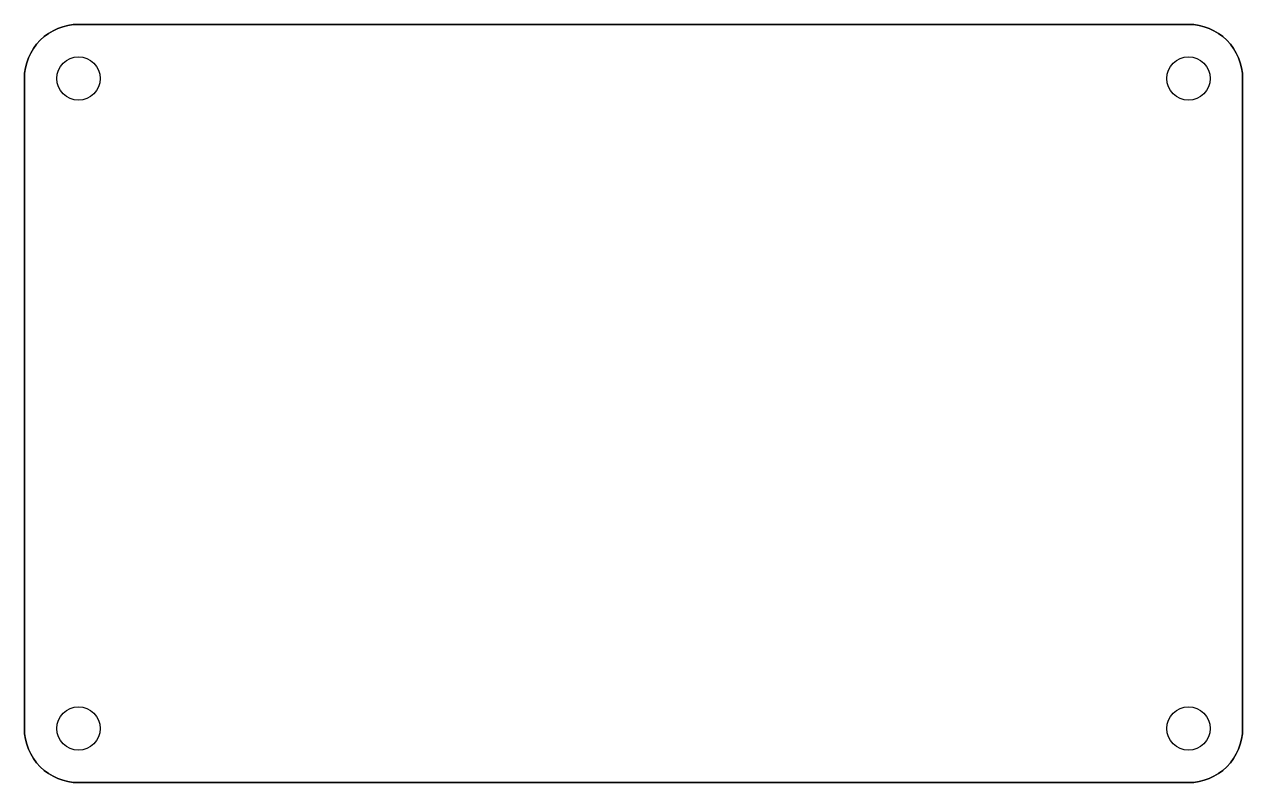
# Model space of a CAD drawing. Extents: x -45 to 45, y -28 to 28.
import ezdxf

# ---------------------------------------------------------------- set-up
doc = ezdxf.new("R2010")
doc.units = 0

msp = doc.modelspace()

# ---------------------------------------------------------------- linework, layer by layer
at = {"color": 0}
for points in [[(-41, 28), (-41, 28, 0.414214), (-45, 24), (-45, 24, -0.414214)], [(45, 24, 0.414214), (41, 28), (-41, 28, 0.414214), (-45, 24), (-45, -24, 0.414214), (-41, -28), (41, -28, 0.414214), (45, -24)], [(45, 24, 0.414214), (41, 28), (-41, 28, 0.414214), (-45, 24), (-45, -24, 0.414214), (-41, -28), (41, -28, 0.414214), (45, -24)], [(45, 24), (45, 24, 0.414214), (41, 28), (41, 28, -0.414214)], [(-45, -24), (-45, -24, 0.414214), (-41, -28), (-41, -28, -0.414214)], [(41, -28), (41, -28, 0.414214), (45, -24), (45, -24, -0.414214)]]:
    msp.add_lwpolyline(points, format="xyb", close=True, dxfattribs=at)
for points in [[(-41, 28), (-41, 28), (41, 28), (41, 28)], [(-45, -24), (-45, -24), (-45, 24), (-45, 24)], [(45, 24), (45, 24), (45, -24), (45, -24)], [(41, -28), (41, -28), (-41, -28), (-41, -28)]]:
    msp.add_lwpolyline(points, close=True, dxfattribs=at)
for points in [[(-39.4, 24), (-39.4, 24), (-39.4, 24)], [(42.6, 24), (42.6, 24), (42.6, 24)], [(-39.4, -24), (-39.4, -24), (-39.4, -24)], [(42.6, -24), (42.6, -24), (42.6, -24)]]:
    msp.add_lwpolyline(points, dxfattribs=at)
for centre in [(-41, 24), (-41, 24, 6), (41, 24), (41, 24, 6), (-41, -24), (-41, -24, 6), (41, -24), (41, -24, 6)]:
    msp.add_circle(centre, 1.6, dxfattribs=at)

doc.saveas('drawing.dxf')
